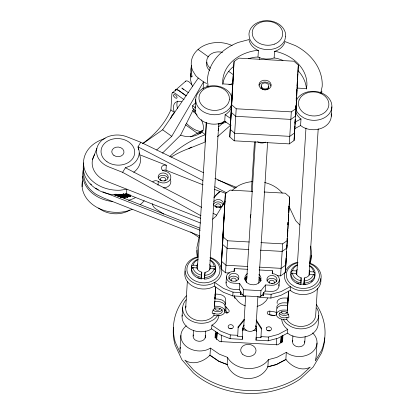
<?xml version="1.0" encoding="UTF-8"?>
<svg xmlns="http://www.w3.org/2000/svg" width="414" height="414" viewBox="0 0 414 414"><rect width="100%" height="100%" fill="white"/><g stroke="black" fill="none" stroke-linecap="round" stroke-linejoin="round"><path stroke-width="0.62" d="M191.454 268.432L191.604 269.737A12.265 9.662 3.6 0 0 199.905 277.044L201.535 277.308L201.566 272.101A6.898 5.434 3.6 0 1 196.893 267.993L193.105 267.579L191.454 268.432L191.501 271.336A12.265 9.662 3.6 0 0 199.807 278.648L201.437 278.907L201.447 278.586M204.48 278.591L205.127 272.303A6.898 5.434 3.6 0 0 210.198 268.738L214.007 268.748L215.539 269.783L215.156 272.66A12.265 9.662 3.6 0 1 206.146 279L204.495 279.077L204.511 278.757M290.861 274.001L291.011 275.305A12.265 9.662 3.6 0 0 299.312 282.612L300.942 282.876L300.968 277.67A6.898 5.434 3.6 0 1 296.3 273.561L292.512 273.147L290.861 274.001L290.907 276.904A12.265 9.662 3.6 0 0 299.213 284.211L300.843 284.475L300.854 284.154M303.845 284.791L304.533 277.872A6.898 5.434 3.6 0 0 309.605 274.306L313.414 274.316L314.945 275.351L314.562 278.229A12.265 9.662 3.6 0 1 305.548 284.568L303.902 284.646L303.917 284.325M231.266 105.637L229.635 108.375L226.561 111.211L222.639 113.296A18.392 14.495 3.6 0 1 197.825 106.595A18.392 14.495 3.6 0 1 205.572 87.199L210.079 85.998A18.392 14.495 3.6 0 1 230.386 93.9L231.721 96.804L231.09 108.463L229.459 111.2L226.386 114.036L225.133 114.704L224.714 121.297L222.049 122.72A18.392 14.495 3.6 0 1 195.149 108.639L195.739 99.22M204.495 279.077L204.873 272.314M224.978 305.408A7.664 4.72 3 0 0 217.955 299.063L214.897 298.892L214.99 297.086M215.083 295.275L215.145 294.069L218.209 294.24A7.664 4.72 3 0 1 225.563 299.379L225.314 304.202M215.063 337.834L215.301 333.317M215.596 331.21L215.264 337.669L219.668 341.545L277.825 344.8L282.602 341.441L282.902 335.63M216.584 339.138L216.946 332.111M216.693 338.626L217.024 332.24M229.361 273.012L225.516 272.795L221.112 268.919L225.376 193.467L230.158 190.109L252.581 191.366M223.839 217.961L221.588 261.384L225.992 265.26L247.774 266.481M224.905 201.007L222.654 244.431L227.058 248.307L248.84 249.528M221.112 268.919L225.376 193.467M231.09 108.463L231.721 96.804M229.791 136.93L234.055 61.479L238.831 58.115L293.93 61.205L298.334 65.081L296.082 108.504L294.069 140.532L289.288 143.891L234.195 140.807L229.791 136.93L234.055 61.479M232.513 85.967L230.262 129.396L234.666 133.272L289.764 136.356L294.54 132.998M233.579 69.014L231.328 112.442L235.732 116.318L290.83 119.403L295.606 116.039L296.139 105.824M224.937 311.442L225.19 306.619A7.664 4.72 3 0 0 217.831 301.48L214.773 301.309L214.519 306.132L217.583 306.303A7.664 4.72 3 0 1 224.937 311.442A7.664 4.72 3 0 1 216.988 315.722L213.929 315.551A15.328 12.078 3.6 0 1 195.289 319.862A15.328 12.078 3.6 0 1 185.969 306.039M247.639 269.312L234.303 268.562L234.153 271.46A7.436 5.858 3.6 0 0 226.427 276.894L226.039 283.016M219.006 315.142A18.392 14.495 3.6 0 1 213.148 324.452L211.89 325.119L211.657 328.887L220.605 334.988L230.081 338.678L242.247 339.356L242.428 336.53L237.683 336.266L238.185 326.775L244.244 319.251L244.182 320.193L238.122 327.717L238.185 326.775M242.687 294.582L240.311 294.447L240.472 291.394M240.311 294.447L240.493 291.342M242.247 339.356L242.868 327.986A6.898 5.434 3.6 0 1 243.934 325.321M281.737 319.287A18.392 14.495 3.6 0 0 286.581 328.561L287.756 329.368L287.523 333.135L277.996 338.202L268.189 340.81L256.023 340.127L256.644 328.757A6.898 5.434 3.6 0 0 255.862 325.989M256.023 340.127L256.199 337.301L260.944 337.57L261.446 328.079L256.199 319.924M261.203 295.617L263.578 295.751L263.734 292.698M263.578 295.751L263.759 292.646M259.076 269.949L272.412 270.699L272.262 273.592A7.436 5.858 3.6 0 1 279.383 279.859L279 285.981M317.372 288.537L315.696 315.204A15.328 12.078 3.6 0 1 303.752 326.222A15.328 12.078 3.6 0 1 286.824 319.634L283.766 319.463A7.664 4.72 3 0 1 276.407 314.324L276.661 309.501A7.664 4.72 3 0 1 284.609 305.216L287.668 305.392L288.553 291.363M280.894 342.099L281.158 336.991M280.94 342.87L281.235 337.12M277.411 275.703L280.614 275.884L285.391 272.521L285.789 264.856M285.857 263.578L286.152 257.834M286.286 255.278L286.483 251.448M286.685 247.613L286.814 245.062M287.114 239.313L287.181 238.034M287.507 231.649L287.611 229.734M286.229 257.963L285.867 264.986L281.085 268.35L259.304 267.128M286.297 256.685L286.56 251.577M286.695 249.021L286.892 245.186M287.125 240.72L287.254 238.164M287.523 233.056L287.689 229.863M287.43 238.454L286.933 248.033L282.157 251.396L260.37 250.175M287.528 236.539L287.859 230.153M287.927 228.875L288.289 221.847M288.356 220.569L288.687 214.183M288.755 212.91L289.117 205.882M285.391 272.521L289.655 197.069L285.251 193.193L264.111 192.008M282.374 342.254L282.705 335.795M294.069 140.532L294.463 132.868M294.566 130.948L294.83 125.84M294.959 123.289L295.161 119.455M295.389 114.983L295.492 113.069M295.793 107.847L295.917 105.513L295.798 108.727M296.217 99.018L296.284 97.74M294.577 132.356L294.908 125.97M294.97 124.692L295.239 119.584M295.405 116.391L295.601 112.556M296.227 100.426L296.362 97.87M296.626 92.762L296.791 89.569L296.636 92.079M296.207 104.545L296.533 98.159M296.636 96.245L296.967 89.859M297.029 88.58L297.397 81.553M297.459 80.28L297.79 73.889M287.668 305.392L287.419 310.215L284.356 310.045A7.664 4.72 3 0 0 276.407 314.324M288.486 291.14L287.792 302.976L284.734 302.805A7.664 4.72 3 0 0 276.966 308.321M303.902 284.646L304.28 277.882M82.122 186.704L82.784 176.157M114.916 195.47L114.994 194.275M115.594 195.33L115.666 194.13M116.06 195.351L116.132 194.15M116.479 195.625L116.551 194.425M116.624 195.491L116.696 194.29M116.764 195.455L116.841 194.259M117.405 196.06L117.478 194.859M117.571 196.06L117.648 194.859M117.866 196.231L117.938 195.03M118.357 196.495L118.471 194.699M118.787 196.552L118.901 194.756M119.015 196.546L119.128 194.746M119.284 196.893L119.434 194.497M119.382 196.702L119.491 194.901M119.589 196.593L119.703 194.792M120.391 197.126L120.541 194.73M120.686 197.271L120.872 194.269M120.883 197.54L121.074 194.544M121.266 197.442L121.452 194.445M121.343 197.54L121.535 194.544M121.882 197.509L122.073 194.513M122.026 197.452L122.218 194.456M122.373 194.114L122.146 197.711L122.456 194.554M122.265 197.55L123.051 197.39L123.279 193.793M123.051 197.39L123.434 193.768M125.173 194.207L124.852 198.213L124.2 198.265L123.45 197.426L123.677 193.83M124.2 198.265L124.464 194.073M124.852 198.213L125.116 194.016M124.981 197.204L125.256 194.052M125.064 197.048L125.38 193.975M125.83 196.816L126.022 193.819M125.188 196.971L125.985 196.779L126.172 193.783M127.978 194.332C128.252 195.656 127.936 199.134 126.249 196.821L126.436 193.819M200.557 223.053L126.56 193.928L126.855 189.219L120.086 190.228A33.725 26.574 3.6 0 1 84.389 168.829A33.725 26.574 3.6 0 1 105.151 138.545M127.041 197.545L127.264 193.949M127.176 197.649L127.403 194.052M127.791 197.328L127.864 194.59M127.735 197.488L127.973 194.171M127.75 196.386L128.537 196.013L128.65 194.218M128.537 196.013L128.79 194.171M130.607 195.175C131.114 196.624 129.696 197.245 128.914 195.982L128.987 194.782M129.815 196.65L129.929 194.849M129.965 196.743L130.079 194.942M130.498 196.536L130.57 195.336M158.024 185.218L158.257 181.451A7.664 6.039 3.6 0 0 170.128 179.681A7.664 6.039 3.6 0 0 164.544 171.034A3.809 3.001 3.6 0 1 161.512 167.303A3.809 3.001 3.6 0 1 166.319 165.243L166.004 170.268M142.649 143.492A105.694 83.286 3.6 0 0 170.873 109.933L171.882 93.921A4.601 2.22 48.8 0 1 175.515 93.569L184.049 99.676M195.827 102.641L192.593 105.787L192.453 108.023L193.069 108.535A19.929 9.615 48.8 0 1 195.475 111.024M186.367 295.813A75.876 59.792 3.6 0 0 175.257 342.119L180.421 353.349L180.023 349.08L180.882 335.438M182.088 316.224L182.621 307.747M185.684 307.918L187.361 281.256M192.225 267.946L191.48 267.62L191.863 264.737A12.265 9.662 3.6 0 1 197.871 259.2M203.108 88.906L203.553 81.843L198.265 78.055L195.869 75.84L192.686 70.67A27.593 21.74 3.6 0 1 201.106 47.186A27.593 21.74 3.6 0 1 232.135 45.571M196.836 267.889L197.038 265.183A6.898 5.434 3.6 0 1 197.794 263.909M205.013 141.257L206.193 122.492M193.126 336.059L193.493 330.253M197.349 268.955L206.565 122.487M201.437 278.907L201.815 272.143M205.292 338.036L205.737 330.936M209.593 269.638L218.768 123.817M210.208 268.655L210.343 265.928A6.898 5.434 3.6 0 0 209.722 264.577M286.312 352.35L285.867 359.414C291.259 366.431 301.682 371.886 310.215 367.125L300.611 375.984A75.876 59.792 3.6 0 1 193.473 369.987L184.841 360.102C192.826 365.779 203.828 361.562 210.001 355.16L210.447 348.096L219.394 354.203L227.581 357.385L228.021 358.343A22.993 18.118 3.6 0 0 267.78 360.573L268.319 359.668L276.785 357.417L286.312 352.35L288.817 354.058A18.392 14.495 3.6 0 0 312.544 351.864A18.392 14.495 3.6 0 0 312.622 332.939M185.187 270.963A18.392 14.495 3.6 0 0 191.992 285.758A18.392 14.495 3.6 0 0 211.678 287.544L214.348 286.126L214.581 282.358L223.529 288.46L233.01 292.149L240.43 292.563M214.778 269.209L215.565 268.971L215.513 266.062A12.265 9.662 3.6 0 0 210.115 259.883M214.897 298.892L215.389 290.245M215.497 289.329L215.585 287.057M213.929 315.551L214.069 313.279L214.592 313.564A5.056 3.115 3 0 0 222.339 311.297A5.056 3.115 3 0 0 214.928 308.182L214.38 308.404L212.941 310.562L212.128 312.772L212.744 313.672L214.069 313.279M214.38 308.404L215.725 287.005M216.688 339.309L217.122 332.401M221.169 341.928L221.604 335.024M225.516 272.795L227.534 240.772L223.13 236.896M234.195 140.807L236.208 108.784L231.804 104.908M227.509 312.653L225.868 310.759L226.106 306.991A2.298 1.811 3.6 0 0 225.195 306.37M268.319 359.668L267.874 366.732C260.013 383.555 233.092 382.013 227.136 364.449L227.581 357.385M234.112 271.625L234.303 268.562M230.081 338.678L230.319 334.91L220.838 331.221L211.89 325.119M244.938 296.595L232.771 295.917L233.01 292.149M279.383 279.859A7.436 5.858 3.6 0 1 271.656 285.298L265.55 284.956L265.167 291.078L260.556 296.797L243.256 295.829L239.266 289.624L239.654 283.502L233.548 283.16A7.436 5.858 3.6 0 1 226.427 276.894M237.683 336.266L237.739 335.324L230.319 334.91M282.964 60.439A42.156 33.218 3.6 0 0 276.94 58.4L274.13 57.944L270.761 58.845L265.985 59.073L261.255 58.312L257.994 57.044L258.408 50.451L257.317 50.022A18.392 14.495 3.6 0 1 249.212 40.753L249.073 39.547L238.138 42.456A57.484 45.297 3.6 0 0 207.414 80.026L208.18 86.759M243.256 295.829L243.644 289.707L239.654 283.502M251.339 191.625L254.465 141.94M259.661 59.352L259.78 57.417M242.868 327.986L242.692 330.812A6.898 5.434 3.6 0 1 243.753 328.147M243.748 326.237L245.652 295.917M246.506 282.369L255.355 141.738M246.935 276.49L246.816 278.374L245.197 280.381M255.992 326.925L257.896 296.605M258.75 283.057L267.599 142.421M256.644 328.757L256.468 331.583A6.898 5.434 3.6 0 0 255.681 328.814M274.13 57.944L274.544 51.352L275.683 51.051A18.392 14.495 3.6 0 0 284.692 42.74L284.956 41.555L295.529 45.669A57.484 45.297 3.6 0 1 322.195 86.454L320.736 93.062M260.556 296.797L260.944 290.675L265.55 284.956M261.446 328.079L261.389 329.021L256.142 320.866M260.944 337.57L261.006 336.629L268.427 337.043L278.234 334.434L287.756 329.368M272.221 273.757L272.412 270.699M269.649 314.909L269.887 311.142L274.415 311.871A2.298 1.811 3.6 0 1 276.562 313.336L276.614 313.807A2.298 1.811 3.6 0 1 273.633 315.396L269.105 314.666A2.282 1.796 3.6 0 1 267.253 312.544A2.282 1.796 3.6 0 1 269.887 311.142M268.189 340.81L268.427 337.043M270.88 298.049L271.118 294.282L280.92 291.673L290.447 286.607L290.209 290.374L280.687 295.441L270.88 298.049L258.714 297.366M276.262 345.017L276.661 338.735M280.614 275.884L282.627 243.862L287.409 240.498M289.288 143.891L291.306 111.868L296.082 108.504M288.351 217.79L288.589 214.022M288.749 211.513L289.101 205.861M289.184 204.604L289.655 197.069M297.029 85.802L297.268 82.034M297.464 78.893L297.78 73.868M297.857 72.616L298.334 65.081M280.966 342.911L281.401 336.002M287.88 300.74L287.947 299.705M286.824 319.634L286.969 317.362L286.416 317.585A5.056 3.115 3 0 1 279.01 314.469A5.056 3.115 3 0 1 286.757 312.203L287.275 312.487L288.465 314.795L289.008 317.083L288.268 317.9L286.969 317.362M287.275 312.487L288.62 291.089M291.632 273.514L290.882 273.188L291.27 270.306A12.265 9.662 3.6 0 1 297.278 264.769M294.416 128.826L300.58 125.545L300.994 118.953L299.819 118.15L297.055 114.988L295.808 112.282M296.201 274.109L296.445 270.751A6.898 5.434 3.6 0 1 297.2 269.478M292.532 341.628L292.9 335.821M296.755 274.523L305.972 128.055M300.843 284.475L301.221 277.711M304.776 342.311L305.144 336.504M308.999 275.206L318.211 128.744M309.574 274.834L309.75 271.496A6.898 5.434 3.6 0 0 309.129 270.145M314.185 274.777L314.966 274.539L314.919 271.631A12.265 9.662 3.6 0 0 309.517 265.452M317.015 343.066L316.156 356.708L315.308 360.904L321.606 350.316A75.876 59.792 3.6 0 0 316.384 304.58M318.759 315.375L318.226 323.851A18.392 14.495 3.6 0 1 290.028 334.843L287.523 333.135M331.283 116.262L331.878 106.843M191.227 67.689L190.663 74.877L191.18 76.947L191.972 76.735L191.004 69.495L191.377 65.365M190.859 73.537L190.393 79.198L191.796 84.803L192.733 86.314M206.772 62.126L206.565 64.641A12.265 9.662 3.6 0 0 209.794 70.649M180.023 349.08L180.349 347.336M191.48 267.62L191.76 266.342M192.091 268.562L192.344 267.403M199.424 236.078L196.862 247.675L197.913 256.861L194.849 257.674A18.392 14.495 3.6 0 0 187.102 277.075A18.392 14.495 3.6 0 0 211.916 283.776L215.839 281.691A18.392 14.495 3.6 0 0 221.474 268.593M191.578 266.021L193.229 265.167L193.441 264.21A10.671 8.409 3.6 0 1 198.063 259.645M196.898 250.216L196.629 251.443L197.281 257.177M214.007 268.748L213.795 269.705A10.671 8.409 3.6 0 1 205.955 275.222L204.723 275.279M215.539 269.783L215.254 271.061A12.265 9.662 3.6 0 1 206.244 277.401L204.599 277.478M290.882 273.188L291.166 271.91M290.985 271.589L292.636 270.735L292.848 269.778A10.671 8.409 3.6 0 1 297.469 265.214M310.164 263.511L311.411 257.875L311.126 255.407M313.414 274.316L313.201 275.274A10.671 8.409 3.6 0 1 305.361 280.79L304.13 280.847M314.945 275.351L314.661 276.63A12.265 9.662 3.6 0 1 305.651 282.969L304.005 283.047M92.555 159.571L96.855 148.383M170.558 118.487L171.831 115.563L174.47 112.504L173.787 110.409A19.929 9.615 48.8 0 1 181.627 101.627M162.417 153.164L180.618 135.135L193.695 108.851M156.673 149.987L171.753 136.32L203.553 81.843L206.602 83.519M203.331 172.638L140.739 142.245L138.038 146.856L138.654 149.884M296.16 100.752L297.982 97.688A18.392 14.495 3.6 0 1 318.992 92.099L323.344 93.792A18.392 14.495 3.6 0 1 329.042 113.943A18.392 14.495 3.6 0 1 303.679 117.84L299.995 115.325L297.231 112.163L295.736 108.913M224.993 201.463L215.901 216.325L212.584 219.161M140.739 142.245L126.953 136.811A21.373 16.839 3.6 0 0 98.548 144.232A21.373 16.839 3.6 0 0 108.81 166.894L122.596 172.327L125.426 167.763L130.089 165.973A21.373 16.839 3.6 0 0 139.161 150.929L138.038 146.856L202.793 180.494M142.794 143.674L162.635 129.794L198.265 78.055M130.508 195.263L130.529 196.376M244.912 279L246.527 276.992M244.881 279.196L246.801 276.847M180.618 135.135C187.92 137.878 197.147 136.899 202.71 131.109A19.929 9.615 48.8 0 0 201.328 119.698M175.743 89.936L185.845 81.051M172.436 92.84L175.867 89.833M191.18 76.947L192.153 76.098M193.524 112.127L194.968 110.859M202.943 130.482L201.923 130.814L198.492 133.826L201.033 132.992M218.483 126.922L223.291 122.71M205.748 141.205L204.464 142.338L188.805 148.564A93.957 74.039 3.6 0 0 171.039 157.154M217.412 136.765L230.872 124.966M188.805 148.564L191.542 147.053M190.59 136.899L201.923 130.814M294.84 122.228L300.994 118.953M211.657 328.887L208.987 330.305A18.392 14.495 3.6 0 1 189.954 328.913A18.392 14.495 3.6 0 1 182.222 314.971M210.447 348.096L207.776 349.519A18.392 14.495 3.6 0 1 184.416 344.686A18.392 14.495 3.6 0 1 186.295 325.865M285.867 359.414L276.34 364.48L267.874 366.732M286.012 359.512L276.428 364.61L267.765 366.918M197.964 257.451L195.76 258.036A16.555 13.046 3.6 0 0 188.789 275.496A16.555 13.046 3.6 0 0 211.119 281.53L214.649 279.652A16.555 13.046 3.6 0 0 210.105 257.994M126.56 193.928L119.791 194.937A33.725 26.574 3.6 0 1 83.763 162.899M258.408 50.451L255.573 50.586A42.156 33.218 3.6 0 0 222.716 80.88L223.063 83.923L232.735 84.466M257.994 57.044L255.153 57.179A42.156 33.218 3.6 0 0 248.353 58.71M204.764 278.746L200.609 278.451M305.366 284.258L300.605 284.113M297.205 88.078L306.231 88.586L306.893 85.594A42.156 33.218 3.6 0 0 277.354 51.807L274.544 51.352M236.208 108.784L291.306 111.868M227.534 240.772L249.316 241.993M260.846 242.64L282.627 243.862M193.229 265.167L196.997 265.379M210.364 266.124L214.131 266.337L215.663 267.366M292.636 270.735L296.398 270.947M309.77 271.693L313.538 271.905L315.07 272.935M243.644 289.707L260.944 290.675M239.266 289.624L233.16 289.282A7.436 5.858 3.6 0 1 226.204 282.006M265.167 291.078L271.274 291.42A7.436 5.858 3.6 0 0 278.824 284.454M263.692 293.868L271.118 294.282M288.046 298.152L284.982 297.982A7.664 4.72 3 0 0 277.22 303.493M242.5 329.891L246.34 330.108M253.389 330.501L256.592 330.682M125.985 196.779L126.249 196.821M301.066 280.676L299.845 280.48A10.671 8.409 3.6 0 1 292.62 274.125L292.512 273.147M201.659 275.108L200.443 274.912A10.671 8.409 3.6 0 1 193.219 268.557L193.105 267.579M270.213 315.002L274.177 315.639M309.563 263.702L311.695 264.53A16.555 13.046 3.6 0 1 316.824 282.669A16.555 13.046 3.6 0 1 293.997 286.172L290.68 283.911A16.555 13.046 3.6 0 1 298.028 262.75M296.698 282.865L299.42 283.926M232.771 295.917L223.291 292.227L214.348 286.126M227.136 364.449L218.949 361.267L210.001 355.16M227.224 364.646L218.851 361.386L209.846 355.243M217.831 180.007L236.477 187.356M139.637 154.727L166.319 165.243M225.646 193.447L220.445 191.397A43.636 34.383 3.6 0 0 214.183 197.483M203.129 184.846L165.931 170.185A3.498 2.758 3.6 0 0 162.428 170.801M214.53 189.338L219.932 191.465L218.483 192.639A43.941 34.626 3.6 0 0 213.924 197.349M200.547 218.225L106.527 181.218A24.995 19.696 3.6 0 1 94.527 154.712M114.057 194.321L199.9 228.155M200.174 230.267L102.827 191.801M199.822 235.918L103.588 197.99L96.348 194.476A32.892 25.922 3.6 0 1 83.763 171.38M214.918 178.268L235.204 188.122M98.377 189.638L96.705 188.825A32.892 25.922 3.6 0 1 95.681 188.153M214.825 186.745L226.862 192.996M125.426 167.763L201.644 207.352M213.106 213.308L216.543 215.094M122.596 172.327L200.971 215.761M163.701 214.079L155.612 208.728A9.196 7.245 3.6 0 1 152.378 203.719M190.663 231.918L199.289 237.631M300.58 125.545L303.089 127.258A18.392 14.495 3.6 0 0 322.842 127.683A18.392 14.495 3.6 0 0 331.138 113.731M225.133 114.704L230.572 118.414M224.714 121.297L231.033 125.608M290.209 290.374L292.719 292.082A18.392 14.495 3.6 0 0 312.472 292.507A18.392 14.495 3.6 0 0 320.767 278.555M198.058 49.457L208.532 56.951M228.528 71.265L233.242 74.634M188.505 92.767L181.849 88.006L183.557 89.615M186.114 95.686L178.946 90.562A4.601 2.22 48.8 0 0 175.479 90.268M186.124 95.893L178.822 90.671A4.601 2.205 48.7 0 0 175.2 91.013M192.593 105.787L195.61 107.95M170.873 109.933L174.47 112.504M201.835 132.092L205.427 134.664A105.694 83.286 3.6 0 0 169.859 156.461M185.493 124.805L197.494 133.391M162.635 129.794L171.753 136.32M233.998 296.445L236.642 299.472A16.86 13.289 3.6 0 0 245.362 305.868M299.783 224.942L295.653 220.605L288.879 206.1M226.106 306.991L228.564 309.832A2.298 1.811 3.6 0 1 228.818 312.037L228.43 312.389A2.298 1.811 3.6 0 1 224.838 311.814M258.998 277.53L260.996 280.589M259.588 278.249L260.991 280.423M259.123 279.59L260.173 281.22M177.559 108.447L177.218 107.397A19.929 9.615 48.8 0 1 177.616 101.063M139.782 155.255L140.517 157.915A23.179 18.268 3.6 0 1 133.779 172.26M139.264 152.911L139.513 154.122M314.868 273.67L314.966 274.539M310.733 246.082L311.649 254.108L309.656 263.118L312.617 264.272A18.392 14.495 3.6 0 1 318.314 284.423A18.392 14.495 3.6 0 1 292.957 288.315L289.272 285.8A18.392 14.495 3.6 0 1 285.241 271.553M313.538 271.905L313.424 270.932A10.671 8.409 3.6 0 0 309.299 265.876M215.461 268.101L215.565 268.971M214.716 268.655L214.85 269.835M214.131 266.337L214.017 265.364A10.671 8.409 3.6 0 0 209.893 260.308M271.682 283.518A2.608 2.054 3.6 0 1 272.35 283.626M269.478 283.171A2.608 2.054 3.6 0 1 271.889 280.221A2.608 2.054 3.6 0 1 273.985 283.424M231.364 281.034A2.608 2.054 3.6 0 1 233.775 278.084A2.608 2.054 3.6 0 1 235.871 281.287M244.99 278.958A8.125 6.401 3.6 0 1 246.739 276.593M259.164 277.292A8.125 6.401 3.6 0 1 260.846 280.951M258.874 274.213A8.125 6.401 3.6 0 1 258.403 283.254A8.125 6.401 3.6 0 1 246.935 282.612A8.125 6.401 3.6 0 1 247.401 273.571M228.849 278.834A5.056 3.985 3.6 0 1 233.879 276.154A5.056 3.985 3.6 0 1 238.604 279.378M266.958 280.966A5.056 3.985 3.6 0 1 271.988 278.291A5.056 3.985 3.6 0 1 276.712 281.515M231.943 190.714A30.657 24.157 3.6 0 1 252.302 181.611M264.551 182.496A30.657 24.157 3.6 0 1 282.26 193.059M285.458 271.046A18.392 14.495 3.6 0 1 297.599 262.253M209.991 257.348A18.392 14.495 3.6 0 1 221.314 267.972M312.218 280.816A11.499 9.061 3.6 0 1 311.468 281.546M199.45 278.192A11.499 9.061 3.6 0 1 197.809 277.551M250.413 217.904A6.132 4.833 3.6 0 1 250.951 214.633M234.5 297.635A16.86 13.289 3.6 0 1 234.495 296.476M234.981 298.53A16.86 13.289 3.6 0 1 234.572 295.637M226.137 313.01A2.298 1.811 3.6 0 1 227.327 313.072M273.582 315.665A2.298 1.811 3.6 0 1 274.177 315.639M286.726 312.068A2.608 1.604 3 0 1 283.745 313.91A2.608 1.604 3 0 1 281.986 311.416M288.465 314.138A5.056 3.115 3 0 1 283.331 315.385A5.056 3.115 3 0 1 279.259 312.87M219.948 308.326A2.608 1.604 3 0 1 216.972 310.169A2.608 1.604 3 0 1 215.208 307.674M222.24 309.677A5.056 3.115 3 0 1 217.878 311.721A5.056 3.115 3 0 1 212.941 309.91M216.077 206.855A2.608 2.054 3.6 0 1 220.517 207.59M170.392 179.702A7.975 6.282 3.6 0 1 163.577 187.94M91.489 184.701A32.892 25.922 3.6 0 1 90.671 183.868M216.538 207.404A2.608 2.054 3.6 0 1 216.382 204.371A2.608 2.054 3.6 0 1 220.217 204.604A2.608 2.054 3.6 0 1 219.705 207.595M161.367 180.835A2.608 2.054 3.6 0 1 161.212 177.803A2.608 2.054 3.6 0 1 165.046 178.036A2.608 2.054 3.6 0 1 164.534 181.027M152.756 181.818A3.809 3.001 3.6 0 1 158.257 181.451M213.79 201.716A5.056 3.985 3.6 0 1 221.625 200.547A5.056 3.985 3.6 0 1 221.257 206.86A5.056 3.985 3.6 0 1 213.614 204.759M213.64 204.071A5.056 3.985 3.6 0 1 218.452 201.892A5.056 3.985 3.6 0 1 222.97 204.63M158.474 177.502A5.056 3.985 3.6 0 1 163.282 175.324A5.056 3.985 3.6 0 1 167.799 178.061M233.015 83.276A27.593 21.74 3.6 0 1 228.885 84.782M135.14 197.763A33.725 26.574 3.6 0 1 128.516 200.319M112.323 201.509A33.725 26.574 3.6 0 1 83.706 168.022M144.175 200.718A33.725 26.574 3.6 0 1 140.18 204.656M132.169 209.375A33.725 26.574 3.6 0 1 96.571 207.171A33.725 26.574 3.6 0 1 82.422 181.022M129.918 210.048A23.608 18.604 3.6 0 1 98.604 208.051M200.676 131.471A20.695 9.926 48.7 0 1 186.284 123.258M191.858 84.549A18.464 8.86 48.7 0 1 190.626 83.4A4.601 2.205 48.7 0 0 185.456 81.486M197.157 115.123A20.695 9.926 48.7 0 1 192.805 110.326M218.442 128.573A4.601 2.205 48.7 0 1 217.966 130.467M210.421 68.258A12.265 9.662 3.6 0 1 208.433 56.34A12.265 9.662 3.6 0 1 222.597 52.381M225.63 121.183A19.163 15.101 3.6 0 1 222.794 122.171M226.096 122.068A19.163 15.101 3.6 0 1 218.478 124.04M316.674 308A18.392 14.495 3.6 0 1 312.849 325.311A18.392 14.495 3.6 0 1 290.561 326.367L286.876 323.851A18.392 14.495 3.6 0 1 283.259 319.194M217.521 315.509A18.392 14.495 3.6 0 1 213.443 319.743L209.52 321.828A18.392 14.495 3.6 0 1 187.014 317.869A18.392 14.495 3.6 0 1 186.233 299.777M267.651 297.997A16.86 13.289 3.6 0 1 265.804 301.102L262.983 303.7A16.86 13.289 3.6 0 1 257.073 306.35M224.383 309.982A2.298 1.811 3.6 0 1 225.868 310.759M267.408 330.765A2.608 2.054 3.6 0 1 270.011 330.915M229.936 328.462A2.608 2.054 3.6 0 1 231.897 328.778M206.995 86.619A57.484 45.297 3.6 0 1 207.083 85.382M321.828 91.189A57.484 45.297 3.6 0 1 321.781 93.046M195.201 108.013A18.392 14.495 3.6 0 1 195.403 106.755M222.644 84.394A42.156 33.218 3.6 0 1 233.76 66.281M298.173 70.784A42.156 33.218 3.6 0 1 306.453 89.088M304.626 341.12A6.132 4.833 3.6 0 1 298.401 346.86A6.132 4.833 3.6 0 1 292.801 340.458M205.225 335.552A6.132 4.833 3.6 0 1 198.994 341.291A6.132 4.833 3.6 0 1 193.395 334.89M173.43 327.484A75.876 59.792 3.6 0 0 175.075 344.945L181.896 359.766L193.297 372.812A75.876 59.792 3.6 0 0 300.435 378.81L313.113 367.12L321.43 353.142A75.876 59.792 3.6 0 0 324.809 337.829M265.467 142.126A6.132 4.833 3.6 0 1 257.591 141.681M255.847 325.663A6.132 4.833 3.6 0 1 249.621 331.407A6.132 4.833 3.6 0 1 244.022 325M259.102 85.294A6.132 4.833 3.6 0 1 265.198 82.05A6.132 4.833 3.6 0 1 270.927 85.957M268.686 86.303A3.835 3.022 3.6 0 1 264.794 89.89A3.835 3.022 3.6 0 1 261.296 85.889M288.082 222.199L287.953 224.75L288.077 222.189M229.47 99.22C229.108 103.888 225.495 107.521 221.309 109.198A15.266 12.032 3.6 0 1 200.712 103.635A15.266 12.032 3.6 0 1 207.145 87.53L210.881 86.536A15.266 12.032 3.6 0 1 227.736 93.098L229.108 96.079L229.47 99.22M285.691 36.204L284.868 39.915A18.392 14.495 3.6 0 1 275.859 48.226C269.897 50.389 263.175 50.006 257.492 47.196A18.392 14.495 3.6 0 1 249.388 37.928L248.959 34.145A18.392 14.495 3.6 0 1 268.075 20.7A18.392 14.495 3.6 0 1 285.691 36.204M299.068 99.997C296.9 105.508 300.497 111.428 305.47 113.912A15.266 12.032 3.6 0 0 326.522 110.678A15.266 12.032 3.6 0 0 321.792 93.952L318.175 92.55A15.266 12.032 3.6 0 0 300.74 97.186L299.068 99.997M266.652 327.697L266.368 328.178A2.608 2.054 3.6 0 0 268.407 330.864A2.608 2.054 3.6 0 0 271.455 328.995L271.393 328.457A2.608 2.054 3.6 0 0 269.297 326.837A2.608 2.054 3.6 0 0 266.652 327.697M274.523 44.122C269.576 45.918 264.003 45.597 259.283 43.268A15.266 12.032 3.6 0 1 252.561 35.578L252.198 32.437A15.266 12.032 3.6 0 1 275.605 23.313A15.266 12.032 3.6 0 1 274.523 44.122M230.132 279.926A5.056 3.985 3.6 0 0 238.676 278.612A5.056 3.985 3.6 0 0 232.74 273.39A5.056 3.985 3.6 0 0 230.132 279.926M268.241 282.058A5.056 3.985 3.6 0 0 276.785 280.749A5.056 3.985 3.6 0 0 270.854 275.527A5.056 3.985 3.6 0 0 268.241 282.058M107.019 161.76A16.86 13.289 3.6 0 0 134.467 154.588A16.86 13.289 3.6 0 0 112.158 139.207A16.86 13.289 3.6 0 0 107.019 161.76M159.939 179.924A5.056 3.985 3.6 0 0 168.172 177.772A5.056 3.985 3.6 0 0 161.481 173.155A5.056 3.985 3.6 0 0 159.939 179.924M173.797 96.032A2.298 1.107 48.8 0 0 176.788 98.17A2.298 1.107 48.8 0 0 175.427 94.982A2.298 1.107 48.8 0 0 173.797 96.032M113.933 155.452A6.132 4.833 3.6 0 0 123.91 152.844A6.132 4.833 3.6 0 0 115.801 147.255A6.132 4.833 3.6 0 0 113.933 155.452M228.828 328.064A2.608 2.054 3.6 0 0 233.227 327.386A2.608 2.054 3.6 0 0 230.168 324.695A2.608 2.054 3.6 0 0 228.828 328.064M242.739 354.374A7.664 6.039 3.6 0 0 255.681 352.386A7.664 6.039 3.6 0 0 246.692 344.474A7.664 6.039 3.6 0 0 242.739 354.374M260.561 88.161A6.132 4.833 3.6 0 0 270.916 86.573A6.132 4.833 3.6 0 0 263.723 80.244A6.132 4.833 3.6 0 0 260.561 88.161M262.191 87.913A3.835 3.022 3.6 0 0 268.665 86.924A3.835 3.022 3.6 0 0 264.168 82.966A3.835 3.022 3.6 0 0 262.191 87.913"/></g></svg>
